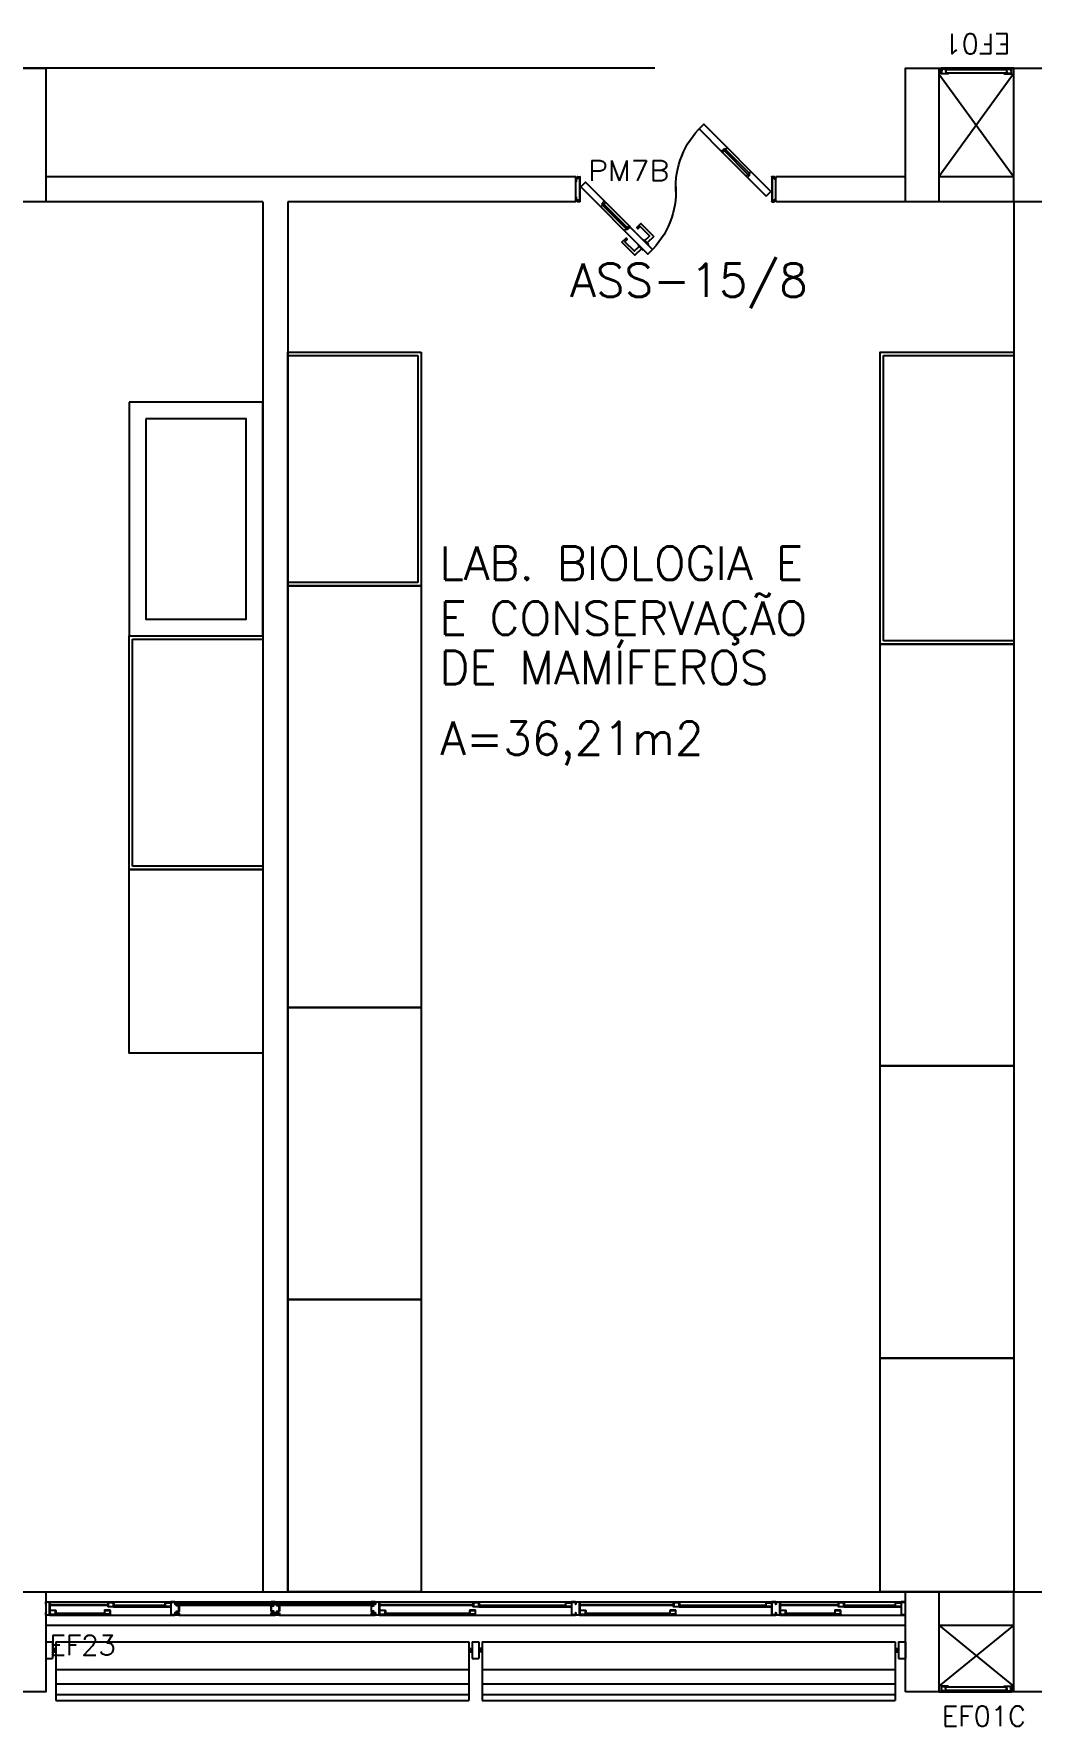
# Model space of a CAD drawing. Header units: millimetres. Extents: x 2046 to 2564, y 885 to 1120.
# Drawn here: x 2235.64 to 2241.61, y 921.45 to 931.58 of the extents above; entities that cross this region are included whole.
import ezdxf

# ---------------------------------------------------------------- set-up
doc = ezdxf.new("R2010")
doc.units = ezdxf.units.MM
doc.header["$LTSCALE"] = 10
doc.linetypes.add('HIDDEN', pattern=[0.375, 0.25, -0.125])
for name, color, linetype in [('AR-ALV', 2, 'Continuous'), ('AR-ALV-V', 2, 'Continuous'), ('AR-BANCADAS', 1, 'Continuous'), ('AR-BRISES', 2, 'Continuous'), ('AR-ESQ', 1, 'Continuous'), ('AR-ESTC', 3, 'Continuous'), ('AR-PEITORIL', 1, 'Continuous'), ('AR-PORTA', 1, 'Continuous'), ('AR-PROJ', 1, 'HIDDEN'), ('AR-SHAFT', 1, 'Continuous'), ('BC- VISTA', 1, 'Continuous'), ('BR-LINHAS', 1, 'Continuous'), ('BR-MONTANTE', 242, 'Continuous'), ('BR-PAINEL', 1, 'Continuous'), ('BR-SUPORTE', 1, 'Continuous'), ('DT-ESQ-CHAPA DOBRADA-V', 2, 'Continuous'), ('DT-ESQ-MARCO-V', 1, 'Continuous'), ('DT-ESQ-PERFIL CADEIRA-C', 2, 'Continuous'), ('DT-ESQ-PERFIL CADEIRA-V', 1, 'Continuous'), ('DT-ESQ-PERFIL U-C', 2, 'Continuous'), ('DT-ESQ-PERFIL U-V', 1, 'Continuous'), ('DT-ESQ-VENEZIANA-C', 1, 'Continuous'), ('DT-ESQ-VENEZIANA-V', 1, 'Continuous'), ('DT-ESQ-VIDRO-C', 2, 'Continuous'), ('DT-TXTESQ', 2, 'Continuous'), ('DT-TXTMOD', 1, 'Continuous'), ('ENDEREÇO', 2, 'Continuous'), ('maçaneta', 1, 'Continuous'), ('mov', 1, 'Continuous'), ('PM-PERFIL U-C', 2, 'Continuous'), ('PM-TXT', 2, 'Continuous'), ('PM-VIDRO', 2, 'Continuous'), ('pm1', 2, 'Continuous'), ('pm2', 1, 'Continuous'), ('TEXTO', 2, 'Continuous'), ('Área', 2, 'Continuous')]:
    doc.layers.add(name, color=color, linetype=linetype)
doc.styles.add('S10', font='simplex.shx', dxfattribs={"height": 0.1})
doc.styles.add('S12', font='simplex.shx', dxfattribs={"width": 1.1, "height": 0.12})
doc.styles.add('UNB-100', font='simplex.shx', dxfattribs={"height": 0.2})
doc.styles.add('UNB1-100', font='simplex.shx', dxfattribs={"height": 0.2})

# ---------------------------------------------------------------- blocks, each defined once
blk = doc.blocks.new('BR-MODULO1')
at = {"layer": 'BR-LINHAS'}
for p, q in [((0.06, -0.265), (2.535, -0.265)), ((2.615, -0.265), (5.09, -0.265)), ((0.06, -0.352), (2.535, -0.352)), ((2.615, -0.352), (5.09, -0.352)), ((0.06, -0.415), (2.535, -0.415)), ((2.615, -0.415), (5.09, -0.415))]:
    blk.add_line(p, q, dxfattribs=at)
at = {"layer": 'BR-MONTANTE'}
for p, q in [((0, -0.1), (0, -0.2)), ((0, -0.1), (0.04, -0.1)), ((0.04, -0.1), (0.04, -0.2)), ((2.555, -0.1), (2.595, -0.1)), ((2.555, -0.1), (2.555, -0.2)), ((2.595, -0.1), (2.595, -0.2)), ((5.11, -0.1), (5.11, -0.2)), ((5.11, -0.1), (5.15, -0.1)), ((5.15, -0.1), (5.15, -0.2)), ((0, -0.2), (0.04, -0.2)), ((2.555, -0.2), (2.595, -0.2)), ((5.11, -0.2), (5.15, -0.2))]:
    blk.add_line(p, q, dxfattribs=at)
at = {"layer": 'BR-PAINEL'}
for p, q in [((0.06, -0.1), (2.535, -0.1)), ((0.06, -0.1), (0.06, -0.45)), ((2.535, -0.1), (2.535, -0.45)), ((2.615, -0.1), (2.615, -0.45)), ((2.615, -0.1), (5.09, -0.1)), ((5.09, -0.1), (5.09, -0.45)), ((0.06, -0.45), (2.535, -0.45)), ((2.615, -0.45), (5.09, -0.45))]:
    blk.add_line(p, q, dxfattribs=at)
at = {"layer": 'BR-SUPORTE'}
for p, q in [((0.04, -0.14), (0.06, -0.14)), ((0.04, -0.16), (0.06, -0.16)), ((0.05, -0.14), (0.05, -0.16)), ((2.535, -0.14), (2.555, -0.14)), ((2.535, -0.16), (2.555, -0.16)), ((2.545, -0.14), (2.545, -0.16)), ((2.615, -0.14), (2.595, -0.14)), ((2.615, -0.16), (2.595, -0.16)), ((2.605, -0.14), (2.605, -0.16)), ((5.09, -0.14), (5.11, -0.14)), ((5.09, -0.16), (5.11, -0.16)), ((5.1, -0.14), (5.1, -0.16))]:
    blk.add_line(p, q, dxfattribs=at)
blk = doc.blocks.new('BCP05')
at = {"layer": 'BC- VISTA'}
for p, q in [((0, -0.02), (0.78, -0.02)), ((0.78, -0.02), (0.78, -1.73)), ((0.78, -1.73), (0, -1.73))]:
    blk.add_line(p, q, dxfattribs=at)
blk.add_lwpolyline([(0.8, 0), (0.8, -1.75), (0, -1.75), (0, 0)], close=True, dxfattribs=at)
blk = doc.blocks.new('BCP03')
at = {"layer": 'BC- VISTA'}
for p, q in [((0, -0.02), (0.78, -0.02)), ((0.78, -0.02), (0.78, -1.38)), ((0.78, -1.38), (0, -1.38))]:
    blk.add_line(p, q, dxfattribs=at)
blk.add_lwpolyline([(0.8, 0), (0.8, -1.4), (0, -1.4), (0, 0)], close=True, dxfattribs=at)
blk = doc.blocks.new('BCP13')
at = {"layer": 'BC- VISTA'}
blk.add_lwpolyline([(0.8, 0), (0.8, -1.4), (0, -1.4), (0, 0)], close=True, dxfattribs=at)
blk = doc.blocks.new('BCP16')
at = {"layer": 'BC- VISTA'}
blk.add_lwpolyline([(0.8, 0), (0.8, -1.75), (0, -1.75), (0, 0)], close=True, dxfattribs=at)
blk = doc.blocks.new('BCP19')
at = {"layer": 'BC- VISTA'}
blk.add_lwpolyline([(0.8, 0), (0.8, -2.525), (0, -2.525), (0, 0)], close=True, dxfattribs=at)
blk = doc.blocks.new('BCP02')
at = {"layer": 'BC- VISTA'}
for p, q in [((0, -0.02), (0.78, -0.02)), ((0.78, -0.02), (0.78, -1.38)), ((0.78, -1.38), (0, -1.38))]:
    blk.add_line(p, q, dxfattribs=at)
blk.add_lwpolyline([(0.8, 0), (0.8, -1.4), (0, -1.4), (0, 0)], close=True, dxfattribs=at)
blk = doc.blocks.new('BCP08')
at = {"layer": 'BC- VISTA'}
blk.add_lwpolyline([(0.8, 0), (0.8, -1.1), (0, -1.1), (0, 0)], close=True, dxfattribs=at)
blk = doc.blocks.new('EF23-P')
at = {"layer": 'DT-ESQ-CHAPA DOBRADA-V', "ltscale": 0.1}
for p, q in [((0.025, -0.077), (0.374, -0.077)), ((0.025, -0.08), (0.374, -0.08)), ((2, -0.077), (2.561, -0.077)), ((2, -0.08), (2.561, -0.08)), ((3.2, -0.077), (3.761, -0.077)), ((3.2, -0.08), (3.761, -0.08)), ((4.4, -0.077), (4.749, -0.077)), ((4.4, -0.08), (4.749, -0.08))]:
    blk.add_line(p, q, dxfattribs=at)
at = {"layer": 'DT-ESQ-MARCO-V', "ltscale": 0.1}
for p, q in [((0.798, -0.06), (1.351, -0.06)), ((1.398, -0.06), (1.951, -0.06)), ((0.798, -0.14), (1.351, -0.14)), ((1.398, -0.14), (1.951, -0.14))]:
    blk.add_line(p, q, dxfattribs=at)
at = {"layer": 'DT-ESQ-PERFIL CADEIRA-C', "ltscale": 0.1}
for p, q in [((0.376, -0.088), (0.422, -0.088)), ((0.75, -0.088), (0.702, -0.088)), ((2.563, -0.088), (2.61, -0.088)), ((3.15, -0.088), (3.101, -0.088)), ((3.763, -0.088), (3.81, -0.088)), ((4.35, -0.088), (4.301, -0.088)), ((4.751, -0.088), (4.797, -0.088)), ((5.125, -0.088), (5.076, -0.088)), ((0.025, -0.134), (0.073, -0.134)), ((0.385, -0.134), (0.339, -0.134)), ((2, -0.134), (2.048, -0.134)), ((2.573, -0.134), (2.526, -0.134)), ((3.2, -0.134), (3.248, -0.134)), ((3.773, -0.134), (3.726, -0.134)), ((4.4, -0.134), (4.448, -0.134)), ((4.76, -0.134), (4.714, -0.134))]:
    blk.add_line(p, q, dxfattribs=at)
for points in [[(0.422, -0.087, -1), (0.422, -0.09), (0.376, -0.09, -0.414214), (0.374, -0.088), (0.374, -0.067, -0.414214), (0.376, -0.065), (0.407, -0.065, -0.414214), (0.409, -0.067), (0.409, -0.087)], [(0.409, -0.088, -0.198913), (0.408, -0.088, -0.198913), (0.407, -0.087), (0.407, -0.067, 0.414214), (0.407, -0.067), (0.376, -0.067, 0.414214), (0.375, -0.067), (0.375, -0.088, 0.414214), (0.376, -0.088)], [(0.702, -0.09), (0.75, -0.09), (0.75, -0.088), (0.715, -0.088, 0.198912), (0.716, -0.088, 0.198913), (0.716, -0.087), (0.716, -0.067, -0.414214), (0.717, -0.067), (0.75, -0.067), (0.75, -0.065), (0.716, -0.065, 0.414214), (0.715, -0.067), (0.715, -0.078), (0.715, -0.08), (0.715, -0.087), (0.702, -0.087, 1)], [(2.61, -0.087, -1), (2.61, -0.09), (2.563, -0.09, -0.414214), (2.561, -0.088), (2.561, -0.067, -0.414214), (2.563, -0.065), (2.595, -0.065, -0.414214), (2.596, -0.067), (2.596, -0.087)], [(2.596, -0.088, -0.198913), (2.595, -0.088, -0.198913), (2.595, -0.087), (2.595, -0.067, 0.414214), (2.594, -0.067), (2.563, -0.067, 0.414214), (2.563, -0.067), (2.563, -0.088, 0.414214), (2.563, -0.088)], [(3.101, -0.09), (3.15, -0.09), (3.15, -0.088), (3.115, -0.088, 0.198912), (3.116, -0.088, 0.198913), (3.116, -0.087), (3.116, -0.067, -0.414214), (3.117, -0.067), (3.15, -0.067), (3.15, -0.065), (3.116, -0.065, 0.414214), (3.115, -0.067), (3.115, -0.078), (3.115, -0.08), (3.115, -0.087), (3.101, -0.087, 1)], [(3.81, -0.087, -1), (3.81, -0.09), (3.763, -0.09, -0.414214), (3.761, -0.088), (3.761, -0.067, -0.414214), (3.763, -0.065), (3.795, -0.065, -0.414214), (3.796, -0.067), (3.796, -0.087)], [(3.796, -0.088, -0.198913), (3.795, -0.088, -0.198913), (3.795, -0.087), (3.795, -0.067, 0.414214), (3.794, -0.067), (3.763, -0.067, 0.414214), (3.763, -0.067), (3.763, -0.088, 0.414214), (3.763, -0.088)], [(4.301, -0.09), (4.35, -0.09), (4.35, -0.088), (4.315, -0.088, 0.198912), (4.316, -0.088, 0.198913), (4.316, -0.087), (4.316, -0.067, -0.414214), (4.317, -0.067), (4.35, -0.067), (4.35, -0.065), (4.316, -0.065, 0.414214), (4.315, -0.067), (4.315, -0.078), (4.315, -0.08), (4.315, -0.087), (4.301, -0.087, 1)], [(4.797, -0.087, -1), (4.797, -0.09), (4.751, -0.09, -0.414214), (4.749, -0.088), (4.749, -0.067, -0.414214), (4.751, -0.065), (4.782, -0.065, -0.414214), (4.784, -0.067), (4.784, -0.087)], [(4.784, -0.088, -0.198913), (4.783, -0.088, -0.198913), (4.782, -0.087), (4.782, -0.067, 0.414214), (4.782, -0.067), (4.751, -0.067, 0.414214), (4.75, -0.067), (4.75, -0.088, 0.414214), (4.751, -0.088)], [(5.076, -0.09), (5.125, -0.09), (5.125, -0.088), (5.09, -0.088, 0.198912), (5.091, -0.088, 0.198913), (5.091, -0.087), (5.091, -0.067, -0.414214), (5.092, -0.067), (5.125, -0.067), (5.125, -0.065), (5.091, -0.065, 0.414214), (5.09, -0.067), (5.09, -0.078), (5.09, -0.08), (5.09, -0.087), (5.076, -0.087, 1)], [(0.073, -0.135), (0.025, -0.135), (0.025, -0.134), (0.06, -0.134, -0.198912), (0.059, -0.133, -0.198913), (0.058, -0.132), (0.058, -0.112, 0.414214), (0.058, -0.112), (0.025, -0.112), (0.025, -0.11), (0.058, -0.11, -0.414214), (0.06, -0.112), (0.06, -0.124), (0.06, -0.125), (0.06, -0.132), (0.073, -0.132, -1)], [(0.339, -0.132, 1), (0.339, -0.135), (0.385, -0.135, 0.414214), (0.387, -0.133), (0.387, -0.112, 0.414214), (0.385, -0.11), (0.354, -0.11, 0.414214), (0.352, -0.112), (0.352, -0.132)], [(0.352, -0.134, 0.198913), (0.354, -0.133, 0.198913), (0.354, -0.132), (0.354, -0.112, -0.414214), (0.354, -0.112), (0.385, -0.112, -0.414214), (0.386, -0.112), (0.386, -0.133, -0.414214), (0.385, -0.134)], [(2.048, -0.135), (2, -0.135), (2, -0.134), (2.035, -0.134, -0.198912), (2.034, -0.133, -0.198913), (2.033, -0.132), (2.033, -0.112, 0.414214), (2.033, -0.112), (2, -0.112), (2, -0.11), (2.033, -0.11, -0.414214), (2.035, -0.112), (2.035, -0.124), (2.035, -0.125), (2.035, -0.132), (2.048, -0.132, -1)], [(2.526, -0.132, 1), (2.526, -0.135), (2.573, -0.135, 0.414214), (2.575, -0.133), (2.575, -0.112, 0.414214), (2.573, -0.11), (2.541, -0.11, 0.414214), (2.54, -0.112), (2.54, -0.132)], [(2.54, -0.134, 0.198913), (2.541, -0.133, 0.198913), (2.541, -0.132), (2.541, -0.112, -0.414214), (2.542, -0.112), (2.573, -0.112, -0.414214), (2.573, -0.112), (2.573, -0.133, -0.414214), (2.573, -0.134)], [(3.248, -0.135), (3.2, -0.135), (3.2, -0.134), (3.235, -0.134, -0.198912), (3.234, -0.133, -0.198913), (3.233, -0.132), (3.233, -0.112, 0.414214), (3.233, -0.112), (3.2, -0.112), (3.2, -0.11), (3.233, -0.11, -0.414214), (3.235, -0.112), (3.235, -0.124), (3.235, -0.125), (3.235, -0.132), (3.248, -0.132, -1)], [(3.726, -0.132, 1), (3.726, -0.135), (3.773, -0.135, 0.414214), (3.775, -0.133), (3.775, -0.112, 0.414214), (3.773, -0.11), (3.741, -0.11, 0.414214), (3.74, -0.112), (3.74, -0.132)], [(3.74, -0.134, 0.198913), (3.741, -0.133, 0.198913), (3.741, -0.132), (3.741, -0.112, -0.414214), (3.742, -0.112), (3.773, -0.112, -0.414214), (3.773, -0.112), (3.773, -0.133, -0.414214), (3.773, -0.134)], [(4.448, -0.135), (4.4, -0.135), (4.4, -0.134), (4.435, -0.134, -0.198912), (4.434, -0.133, -0.198913), (4.433, -0.132), (4.433, -0.112, 0.414214), (4.433, -0.112), (4.4, -0.112), (4.4, -0.11), (4.433, -0.11, -0.414214), (4.435, -0.112), (4.435, -0.124), (4.435, -0.125), (4.435, -0.132), (4.448, -0.132, -1)], [(4.714, -0.132, 1), (4.714, -0.135), (4.76, -0.135, 0.414214), (4.762, -0.133), (4.762, -0.112, 0.414214), (4.76, -0.11), (4.729, -0.11, 0.414214), (4.727, -0.112), (4.727, -0.132)], [(4.727, -0.134, 0.198913), (4.729, -0.133, 0.198913), (4.729, -0.132), (4.729, -0.112, -0.414214), (4.729, -0.112), (4.76, -0.112, -0.414214), (4.761, -0.112), (4.761, -0.133, -0.414214), (4.76, -0.134)]]:
    blk.add_lwpolyline(points, format="xyb", close=True, dxfattribs=at)
at = {"layer": 'DT-ESQ-PERFIL CADEIRA-V', "ltscale": 0.1}
for p, q in [((0.407, -0.09), (0.702, -0.09)), ((2.595, -0.09), (3.101, -0.09)), ((3.795, -0.09), (4.301, -0.09)), ((4.782, -0.09), (5.076, -0.09)), ((0.073, -0.135), (0.339, -0.135)), ((2.048, -0.135), (2.526, -0.135)), ((3.248, -0.135), (3.726, -0.135)), ((4.448, -0.135), (4.714, -0.135))]:
    blk.add_line(p, q, dxfattribs=at)
at = {"layer": 'DT-ESQ-PERFIL U-C', "ltscale": 0.1}
for points in [[(0, -0.062, -0.414214), (0.001, -0.06), (0.023, -0.06, -0.414214), (0.025, -0.062), (0.025, -0.138, -0.414214), (0.023, -0.14), (0.001, -0.14, -0.414214), (0, -0.138), (0, -0.125), (0.001, -0.125), (0.001, -0.138, 0.414214), (0.002, -0.138), (0.023, -0.138, 0.414214), (0.023, -0.138), (0.023, -0.062, 0.414214), (0.023, -0.062), (0.002, -0.062, 0.414214), (0.001, -0.062), (0.001, -0.075), (0, -0.075)], [(0.775, -0.062, 0.414214), (0.773, -0.06), (0.751, -0.06, 0.414214), (0.75, -0.062), (0.75, -0.138, 0.414214), (0.751, -0.14), (0.773, -0.14, 0.414214), (0.775, -0.138), (0.775, -0.125), (0.773, -0.125), (0.773, -0.138, -0.414214), (0.773, -0.138), (0.752, -0.138, -0.414214), (0.751, -0.138), (0.751, -0.062, -0.414214), (0.752, -0.062), (0.773, -0.062, -0.414214), (0.773, -0.062), (0.773, -0.075), (0.775, -0.075)], [(0.8, -0.129), (0.8, -0.138, -0.414214), (0.798, -0.14), (0.776, -0.14, -0.414214), (0.775, -0.138), (0.775, -0.125), (0.776, -0.125), (0.776, -0.138, 0.414214), (0.777, -0.138), (0.798, -0.138, 0.414214), (0.798, -0.138), (0.798, -0.129), (0.785, -0.129, -0.414214), (0.784, -0.127), (0.784, -0.117, -0.414214), (0.785, -0.116), (0.798, -0.116), (0.798, -0.084), (0.785, -0.084, -0.414214), (0.784, -0.083), (0.784, -0.073, -0.414214), (0.785, -0.071), (0.798, -0.071), (0.798, -0.062, 0.414214), (0.798, -0.062), (0.777, -0.062, 0.414214), (0.776, -0.062), (0.776, -0.075), (0.775, -0.075), (0.775, -0.062, -0.414214), (0.776, -0.06), (0.798, -0.06, -0.414214), (0.8, -0.062), (0.8, -0.071, -0.414214), (0.798, -0.073), (0.785, -0.073), (0.785, -0.083), (0.798, -0.083), (0.798, -0.083, -0.414214), (0.8, -0.084), (0.8, -0.116, -0.414214), (0.798, -0.117), (0.798, -0.117), (0.785, -0.117), (0.785, -0.127), (0.798, -0.127, -0.414214)], [(1.35, -0.129), (1.35, -0.138, 0.414214), (1.351, -0.14), (1.373, -0.14, 0.414214), (1.375, -0.138), (1.375, -0.125), (1.373, -0.125), (1.373, -0.138, -0.414214), (1.373, -0.138), (1.352, -0.138, -0.414214), (1.351, -0.138), (1.351, -0.129), (1.364, -0.129, 0.414214), (1.366, -0.127), (1.366, -0.117, 0.414214), (1.364, -0.116), (1.351, -0.116), (1.351, -0.084), (1.364, -0.084, 0.414214), (1.366, -0.083), (1.366, -0.073, 0.414214), (1.364, -0.071), (1.351, -0.071), (1.351, -0.062, -0.414214), (1.352, -0.062), (1.373, -0.062, -0.414214), (1.373, -0.062), (1.373, -0.075), (1.375, -0.075), (1.375, -0.062, 0.414214), (1.373, -0.06), (1.351, -0.06, 0.414214), (1.35, -0.062), (1.35, -0.071, 0.414214), (1.351, -0.073), (1.364, -0.073), (1.364, -0.083), (1.351, -0.083), (1.351, -0.083, 0.414214), (1.35, -0.084), (1.35, -0.116, 0.414214), (1.351, -0.117), (1.351, -0.117), (1.364, -0.117), (1.364, -0.127), (1.351, -0.127, 0.414214)], [(1.4, -0.129), (1.4, -0.138, -0.414214), (1.398, -0.14), (1.376, -0.14, -0.414214), (1.375, -0.138), (1.375, -0.125), (1.376, -0.125), (1.376, -0.138, 0.414214), (1.377, -0.138), (1.398, -0.138, 0.414214), (1.398, -0.138), (1.398, -0.129), (1.385, -0.129, -0.414214), (1.384, -0.127), (1.384, -0.117, -0.414214), (1.385, -0.116), (1.398, -0.116), (1.398, -0.084), (1.385, -0.084, -0.414214), (1.384, -0.083), (1.384, -0.073, -0.414214), (1.385, -0.071), (1.398, -0.071), (1.398, -0.062, 0.414214), (1.398, -0.062), (1.377, -0.062, 0.414214), (1.376, -0.062), (1.376, -0.075), (1.375, -0.075), (1.375, -0.062, -0.414214), (1.376, -0.06), (1.398, -0.06, -0.414214), (1.4, -0.062), (1.4, -0.071, -0.414214), (1.398, -0.073), (1.385, -0.073), (1.385, -0.083), (1.398, -0.083), (1.398, -0.083, -0.414214), (1.4, -0.084), (1.4, -0.116, -0.414214), (1.398, -0.117), (1.398, -0.117), (1.385, -0.117), (1.385, -0.127), (1.398, -0.127, -0.414214)], [(1.95, -0.129), (1.95, -0.138, 0.414214), (1.951, -0.14), (1.973, -0.14, 0.414214), (1.975, -0.138), (1.975, -0.125), (1.973, -0.125), (1.973, -0.138, -0.414214), (1.973, -0.138), (1.952, -0.138, -0.414214), (1.951, -0.138), (1.951, -0.129), (1.964, -0.129, 0.414214), (1.966, -0.127), (1.966, -0.117, 0.414214), (1.964, -0.116), (1.951, -0.116), (1.951, -0.084), (1.964, -0.084, 0.414214), (1.966, -0.083), (1.966, -0.073, 0.414214), (1.964, -0.071), (1.951, -0.071), (1.951, -0.062, -0.414214), (1.952, -0.062), (1.973, -0.062, -0.414214), (1.973, -0.062), (1.973, -0.075), (1.975, -0.075), (1.975, -0.062, 0.414214), (1.973, -0.06), (1.951, -0.06, 0.414214), (1.95, -0.062), (1.95, -0.071, 0.414214), (1.951, -0.073), (1.964, -0.073), (1.964, -0.083), (1.951, -0.083), (1.951, -0.083, 0.414214), (1.95, -0.084), (1.95, -0.116, 0.414214), (1.951, -0.117), (1.951, -0.117), (1.964, -0.117), (1.964, -0.127), (1.951, -0.127, 0.414214)], [(1.975, -0.062, -0.414214), (1.976, -0.06), (1.998, -0.06, -0.414214), (2, -0.062), (2, -0.138, -0.414214), (1.998, -0.14), (1.976, -0.14, -0.414214), (1.975, -0.138), (1.975, -0.125), (1.976, -0.125), (1.976, -0.138, 0.414214), (1.977, -0.138), (1.998, -0.138, 0.414214), (1.998, -0.138), (1.998, -0.062, 0.414214), (1.998, -0.062), (1.977, -0.062, 0.414214), (1.976, -0.062), (1.976, -0.075), (1.975, -0.075)], [(3.175, -0.062, 0.414214), (3.173, -0.06), (3.151, -0.06, 0.414214), (3.15, -0.062), (3.15, -0.138, 0.414214), (3.151, -0.14), (3.173, -0.14, 0.414214), (3.175, -0.138), (3.175, -0.125), (3.173, -0.125), (3.173, -0.138, -0.414214), (3.173, -0.138), (3.152, -0.138, -0.414214), (3.151, -0.138), (3.151, -0.062, -0.414214), (3.152, -0.062), (3.173, -0.062, -0.414214), (3.173, -0.062), (3.173, -0.075), (3.175, -0.075)], [(3.175, -0.062, -0.414214), (3.176, -0.06), (3.198, -0.06, -0.414214), (3.2, -0.062), (3.2, -0.138, -0.414214), (3.198, -0.14), (3.176, -0.14, -0.414214), (3.175, -0.138), (3.175, -0.125), (3.176, -0.125), (3.176, -0.138, 0.414214), (3.177, -0.138), (3.198, -0.138, 0.414214), (3.198, -0.138), (3.198, -0.062, 0.414214), (3.198, -0.062), (3.177, -0.062, 0.414214), (3.176, -0.062), (3.176, -0.075), (3.175, -0.075)], [(4.375, -0.062, 0.414214), (4.373, -0.06), (4.351, -0.06, 0.414214), (4.35, -0.062), (4.35, -0.138, 0.414214), (4.351, -0.14), (4.373, -0.14, 0.414214), (4.375, -0.138), (4.375, -0.125), (4.373, -0.125), (4.373, -0.138, -0.414214), (4.373, -0.138), (4.352, -0.138, -0.414214), (4.351, -0.138), (4.351, -0.062, -0.414214), (4.352, -0.062), (4.373, -0.062, -0.414214), (4.373, -0.062), (4.373, -0.075), (4.375, -0.075)], [(4.375, -0.062, -0.414214), (4.376, -0.06), (4.398, -0.06, -0.414214), (4.4, -0.062), (4.4, -0.138, -0.414214), (4.398, -0.14), (4.376, -0.14, -0.414214), (4.375, -0.138), (4.375, -0.125), (4.376, -0.125), (4.376, -0.138, 0.414214), (4.377, -0.138), (4.398, -0.138, 0.414214), (4.398, -0.138), (4.398, -0.062, 0.414214), (4.398, -0.062), (4.377, -0.062, 0.414214), (4.376, -0.062), (4.376, -0.075), (4.375, -0.075)], [(5.15, -0.062, 0.414214), (5.148, -0.06), (5.126, -0.06, 0.414214), (5.125, -0.062), (5.125, -0.138, 0.414214), (5.126, -0.14), (5.148, -0.14, 0.414214), (5.15, -0.138), (5.15, -0.125), (5.148, -0.125), (5.148, -0.138, -0.414214), (5.148, -0.138), (5.127, -0.138, -0.414214), (5.126, -0.138), (5.126, -0.062, -0.414214), (5.127, -0.062), (5.148, -0.062, -0.414214), (5.148, -0.062), (5.148, -0.075), (5.15, -0.075)]]:
    blk.add_lwpolyline(points, format="xyb", close=True, dxfattribs=at)
at = {"layer": 'DT-ESQ-PERFIL U-V', "ltscale": 0.1}
for p, q in [((0.023, -0.06), (0.751, -0.06)), ((1.998, -0.06), (3.151, -0.06)), ((3.198, -0.06), (4.351, -0.06)), ((4.398, -0.06), (5.126, -0.06)), ((0.023, -0.14), (0.751, -0.14)), ((1.998, -0.14), (3.151, -0.14)), ((3.198, -0.14), (4.351, -0.14)), ((4.398, -0.14), (5.126, -0.14))]:
    blk.add_line(p, q, dxfattribs=at)
at = {"layer": 'DT-ESQ-VIDRO-C', "ltscale": 0.1}
for points in [[(0.712, -0.085), (0.712, -0.082), (0.411, -0.082), (0.411, -0.085)], [(1.363, -0.081), (1.363, -0.075), (0.787, -0.075), (0.787, -0.081)], [(1.962, -0.081), (1.962, -0.075), (1.387, -0.075), (1.387, -0.081)], [(3.112, -0.085), (3.112, -0.082), (2.599, -0.082), (2.599, -0.085)], [(4.312, -0.085), (4.312, -0.082), (3.799, -0.082), (3.799, -0.085)], [(5.087, -0.085), (5.087, -0.082), (4.786, -0.082), (4.786, -0.085)], [(0.063, -0.13), (0.063, -0.127), (0.349, -0.127), (0.349, -0.13)], [(2.038, -0.13), (2.038, -0.127), (2.537, -0.127), (2.537, -0.13)], [(3.238, -0.13), (3.238, -0.127), (3.737, -0.127), (3.737, -0.13)], [(4.438, -0.13), (4.438, -0.127), (4.724, -0.127), (4.724, -0.13)]]:
    blk.add_lwpolyline(points, close=True, dxfattribs=at)
at = {"layer": 'DT-TXTESQ', "ltscale": 0.1, "style": 'S12'}
blk.add_text('EF23', height=0.12, dxfattribs=at).set_placement((0.023, -0.38))
at = {"layer": 'DT-TXTMOD', "ltscale": 0.1, "style": 'S10', "flags": 3}
for tag, p in [('M01', (0.025, -0.28)), ('M02', (0.325, -0.28)), ('M03', (0.627, -0.28)), ('M04', (0.929, -0.28)), ('M05', (1.231, -0.28)), ('M06', (1.532, -0.28)), ('M07', (1.834, -0.28)), ('M08', (2.136, -0.28)), ('M09', (2.438, -0.28)), ('M10', (2.739, -0.28)), ('M11', (3.041, -0.28)), ('M12', (3.343, -0.28)), ('M13', (3.645, -0.28)), ('M14', (3.946, -0.28)), ('M15', (4.248, -0.28)), ('M16', (4.55, -0.28)), ('M17', (4.852, -0.28))]:
    blk.add_attdef(tag, p, '', height=0.1, dxfattribs=at)
blk = doc.blocks.new('EF01-P')
at = {"layer": 'DT-ESQ-PERFIL CADEIRA-C', "ltscale": 0.1}
for points in [[(0.01, 0.002), (0.01, 0.003), (0.002, 0.003, 1), (0.002, 0), (0.015, 0, 0.414214), (0.016, 0.002), (0.016, 0.033), (0.043, 0.033)], [(0.043, 0.006), (0.018, 0.006), (0.018, 0.016), (0.016, 0.016), (0.016, 0.006, 0.414214), (0.018, 0.005), (0.043, 0.005), (0.056, 0.005, 1), (0.056, 0.008), (0.043, 0.008), (0.043, 0.02), (0.043, 0.032), (0.056, 0.032, 1), (0.056, 0.035), (0.043, 0.035), (0.016, 0.035, 0.414214), (0.015, 0.033), (0.015, 0.002), (0.002, 0.002)], [(0.041, 0.02), (0.041, 0.032, -0.414214), (0.043, 0.033), (0.056, 0.033)], [(0.041, 0.02), (0.041, 0.008, 0.414214), (0.043, 0.006), (0.056, 0.006)], [(0.407, 0.006), (0.432, 0.006), (0.432, 0.016), (0.433, 0.016), (0.433, 0.006, -0.414214), (0.432, 0.005), (0.407, 0.005), (0.394, 0.005, -1), (0.394, 0.008), (0.407, 0.008), (0.407, 0.02), (0.407, 0.032), (0.394, 0.032, -1), (0.394, 0.035), (0.407, 0.035), (0.433, 0.035, -0.414214), (0.435, 0.033), (0.435, 0.002), (0.448, 0.002)], [(0.408, 0.02), (0.408, 0.032, 0.414214), (0.407, 0.033), (0.394, 0.033)], [(0.408, 0.02), (0.408, 0.008, -0.414214), (0.407, 0.006), (0.394, 0.006)], [(0.44, 0.002), (0.44, 0.003), (0.448, 0.003, -1), (0.448, 0), (0.435, 0, -0.414214), (0.433, 0.002), (0.433, 0.033), (0.407, 0.033)]]:
    blk.add_lwpolyline(points, format="xyb", dxfattribs=at)
at = {"layer": 'DT-ESQ-PERFIL CADEIRA-V', "ltscale": 0.1}
blk.add_line((0.015, 0), (0.435, 0), dxfattribs=at)
at = {"layer": 'DT-ESQ-VENEZIANA-C', "ltscale": 0.1}
for p, q in [((0.043, 0.011), (0.407, 0.011)), ((0.043, 0.009), (0.407, 0.009))]:
    blk.add_line(p, q, dxfattribs=at)
at = {"layer": 'DT-ESQ-VENEZIANA-V', "ltscale": 0.1}
blk.add_line((0.043, 0.031), (0.407, 0.031), dxfattribs=at)
at = {"layer": 'DT-TXTESQ', "ltscale": 0.1, "style": 'S12'}
blk.add_text('EF01', height=0.12, dxfattribs=at).set_placement((0.019, -0.205))
at = {"layer": 'DT-TXTMOD', "ltscale": 0.1, "style": 'S10', "flags": 3}
blk.add_attdef('EF01', (0.021, -0.14), '', height=0.1, dxfattribs=at)
blk = doc.blocks.new('PM7B')
at = {"layer": 'maçaneta'}
for points in [[(0.732, -0.208), (0.771, -0.247), (0.785, -0.233), (0.758, -0.206, -0.414214), (0.758, -0.204), (0.813, -0.148), (0.827, -0.162), (0.834, -0.155), (0.81, -0.13)], [(0.806, -0.282), (0.845, -0.321), (0.923, -0.243), (0.898, -0.219), (0.891, -0.226), (0.905, -0.24), (0.849, -0.295, -0.414214), (0.847, -0.295), (0.82, -0.268)], [(0.845, -0.321), (0.806, -0.282), (0.82, -0.268), (0.847, -0.295, 0.414214), (0.849, -0.295), (0.905, -0.24), (0.891, -0.226), (0.898, -0.219), (0.923, -0.243)]]:
    blk.add_lwpolyline(points, format="xyb", close=True, dxfattribs=at)
for points in [[(0.792, -0.226), (0.764, -0.254), (0.767, -0.258), (0.795, -0.229)], [(0.792, -0.226), (0.764, -0.254), (0.767, -0.258), (0.795, -0.229)], [(0.827, -0.261), (0.799, -0.289), (0.795, -0.286), (0.824, -0.258)], [(0.827, -0.261), (0.799, -0.289), (0.795, -0.286), (0.824, -0.258)]]:
    blk.add_lwpolyline(points, close=True, dxfattribs=at)
at = {"layer": 'mov'}
for centre, start, end in [((0.099, 0.089), 356.8029, 46.3992), ((1.101, 0.061), 176.8029, 226.3992)]:
    blk.add_arc(centre, 0.501, start, end, dxfattribs=at)
at = {"layer": 'PM-PERFIL U-C'}
for p, q in [((0, 0.12), (0, 0.139)), ((0.002, 0.12), (0, 0.12)), ((0.001, 0.14), (0.01, 0.14)), ((0.01, 0.138), (0.002, 0.138)), ((0.002, 0.138), (0.002, 0.12)), ((0.01, 0.14), (0.01, 0.149)), ((0.011, 0.15), (0.023, 0.15)), ((0.023, 0.148), (0.012, 0.148)), ((0.012, 0.148), (0.012, 0.14)), ((0.023, 0.148), (0.023, 0.002)), ((0.025, 0.149), (0.025, 0.001)), ((1.175, 0.149), (1.175, 0.001)), ((1.188, 0.15), (1.176, 0.15)), ((1.177, 0.148), (1.188, 0.148)), ((1.177, 0.148), (1.177, 0.002)), ((1.188, 0.148), (1.188, 0.14)), ((1.189, 0.138), (1.198, 0.138)), ((1.19, 0.14), (1.19, 0.149)), ((1.198, 0.14), (1.19, 0.14)), ((1.198, 0.138), (1.198, 0.12)), ((1.198, 0.12), (1.2, 0.12)), ((1.2, 0.12), (1.2, 0.139)), ((0, 0.011), (0, 0.03)), ((0, 0.03), (0.002, 0.03)), ((0.01, 0.01), (0.001, 0.01)), ((0.002, 0.03), (0.002, 0.012)), ((0.002, 0.012), (0.01, 0.012)), ((0.01, 0.001), (0.01, 0.01)), ((0.023, 0), (0.011, 0)), ((0.012, 0.01), (0.012, 0.002)), ((0.012, 0.002), (0.023, 0.002)), ((1.188, 0.002), (1.177, 0.002)), ((1.176, 0), (1.188, 0)), ((1.188, 0.01), (1.188, 0.002)), ((1.198, 0.012), (1.189, 0.012)), ((1.19, 0.01), (1.198, 0.01)), ((1.19, 0.001), (1.19, 0.01)), ((1.198, 0.03), (1.198, 0.012)), ((1.2, 0.03), (1.198, 0.03)), ((1.2, 0.011), (1.2, 0.03))]:
    blk.add_line(p, q, dxfattribs=at)
for centre, start, end in [((0.001, 0.139), 90, 180), ((0.011, 0.149), 90, 180), ((0.01, 0.14), 270, 0), ((0.023, 0.149), 0, 90), ((1.176, 0.149), 90, 180), ((1.188, 0.149), 0, 90), ((1.189, 0.14), 180, 270), ((1.198, 0.139), 0, 90), ((0.001, 0.011), 180, 270), ((0.01, 0.01), 0, 90), ((0.011, 0.001), 180, 270), ((0.023, 0.001), 269.9386, 0), ((1.176, 0.001), 180, 270.0614), ((1.189, 0.01), 90, 180), ((1.188, 0.001), 270, 0), ((1.198, 0.011), 270, 0)]:
    blk.add_arc(centre, 0.0015, start, end, dxfattribs=at)
at = {"layer": 'PM-VIDRO'}
for p, q in [((0.161, 0.171), (0.302, 0.312)), ((0.309, 0.305), (0.168, 0.164)), ((0.891, -0.155), (1.032, -0.014)), ((1.039, -0.021), (0.898, -0.162))]:
    blk.add_line(p, q, dxfattribs=at)
at = {"layer": 'pm1'}
for p, q in [((0.302, 0.312), (0.291, 0.323)), ((0.302, 0.312), (0.309, 0.319)), ((0.327, 0.302), (0.309, 0.319)), ((0.316, 0.312), (0.309, 0.305)), ((0.32, 0.294), (0.309, 0.305)), ((0.327, 0.302), (0.32, 0.294)), ((0.03, 0.061), (0.15, 0.181)), ((0.178, 0.153), (0.058, 0.033)), ((0.15, 0.181), (0.161, 0.171)), ((0.154, 0.164), (0.161, 0.171)), ((0.171, 0.146), (0.154, 0.164)), ((0.168, 0.164), (0.161, 0.157)), ((0.168, 0.164), (0.178, 0.153)), ((0.178, 0.153), (0.171, 0.146)), ((0.058, 0.033), (0.03, 0.061)), ((1.022, -0.003), (1.029, 0.004)), ((1.029, 0.004), (1.046, -0.014)), ((1.032, -0.014), (1.039, -0.007)), ((1.046, -0.014), (1.039, -0.021)), ((0.873, -0.152), (0.88, -0.144)), ((0.873, -0.152), (0.891, -0.169)), ((0.88, -0.144), (0.891, -0.155)), ((0.884, -0.162), (0.891, -0.155)), ((0.898, -0.162), (0.891, -0.169)), ((0.898, -0.162), (0.909, -0.173))]:
    blk.add_line(p, q, dxfattribs=at)
for points in [[(0.291, 0.323), (0.433, 0.464), (0.461, 0.436), (0.32, 0.294)], [(1.032, -0.014), (1.022, -0.003), (1.142, 0.117), (1.17, 0.089), (1.05, -0.031), (1.039, -0.021)], [(0.909, -0.173), (0.767, -0.314), (0.739, -0.286), (0.873, -0.152)]]:
    blk.add_lwpolyline(points, dxfattribs=at)
at = {"layer": 'pm2'}
for p, q in [((0.15, 0.181), (0.291, 0.323)), ((0.32, 0.294), (0.178, 0.153)), ((0.88, -0.144), (1.022, -0.003)), ((1.05, -0.031), (0.909, -0.173))]:
    blk.add_line(p, q, dxfattribs=at)
at = {"layer": 'PM-TXT', "style": 'S12', "width": 1.1}
blk.add_attdef('PM', (0.149, -0.008), '', height=0.12, dxfattribs=at)
blk = doc.blocks.new('EF01C-P')
at = {"layer": 'DT-ESQ-PERFIL CADEIRA-C', "ltscale": 0.1}
for points in [[(0.01, 0.002), (0.01, 0.003), (0.002, 0.003, 1), (0.002, 0), (0.015, 0, 0.414214), (0.016, 0.002), (0.016, 0.033), (0.043, 0.033)], [(0.043, 0.006), (0.018, 0.006), (0.018, 0.016), (0.016, 0.016), (0.016, 0.006, 0.414214), (0.018, 0.005), (0.043, 0.005), (0.056, 0.005, 1), (0.056, 0.008), (0.043, 0.008), (0.043, 0.02), (0.043, 0.032), (0.056, 0.032, 1), (0.056, 0.035), (0.043, 0.035), (0.016, 0.035, 0.414214), (0.015, 0.033), (0.015, 0.002), (0.002, 0.002)], [(0.041, 0.02), (0.041, 0.032, -0.414214), (0.043, 0.033), (0.056, 0.033)], [(0.041, 0.02), (0.041, 0.008, 0.414214), (0.043, 0.006), (0.056, 0.006)], [(0.407, 0.006), (0.432, 0.006), (0.432, 0.016), (0.433, 0.016), (0.433, 0.006, -0.414214), (0.432, 0.005), (0.407, 0.005), (0.394, 0.005, -1), (0.394, 0.008), (0.407, 0.008), (0.407, 0.02), (0.407, 0.032), (0.394, 0.032, -1), (0.394, 0.035), (0.407, 0.035), (0.433, 0.035, -0.414214), (0.435, 0.033), (0.435, 0.002), (0.448, 0.002)], [(0.409, 0.02), (0.409, 0.032, 0.414214), (0.407, 0.033), (0.394, 0.033)], [(0.409, 0.02), (0.409, 0.008, -0.414214), (0.407, 0.006), (0.394, 0.006)], [(0.44, 0.002), (0.44, 0.003), (0.448, 0.003, -1), (0.448, 0), (0.435, 0, -0.414214), (0.433, 0.002), (0.433, 0.033), (0.407, 0.033)]]:
    blk.add_lwpolyline(points, format="xyb", dxfattribs=at)
at = {"layer": 'DT-ESQ-PERFIL CADEIRA-V', "ltscale": 0.1}
blk.add_line((0.015, 0), (0.435, 0), dxfattribs=at)
at = {"layer": 'DT-ESQ-VENEZIANA-C', "ltscale": 0.1}
for p, q in [((0.043, 0.011), (0.407, 0.011)), ((0.043, 0.009), (0.407, 0.009))]:
    blk.add_line(p, q, dxfattribs=at)
at = {"layer": 'DT-ESQ-VENEZIANA-V', "ltscale": 0.1}
blk.add_line((0.043, 0.031), (0.407, 0.031), dxfattribs=at)
at = {"layer": 'DT-TXTESQ', "ltscale": 0.1, "style": 'S12'}
blk.add_text('EF01C', height=0.12, dxfattribs=at).set_placement((0.019, -0.205))
at = {"layer": 'DT-TXTMOD', "ltscale": 0.1, "style": 'S10', "flags": 3}
blk.add_attdef('EF01C', (0.021, -0.14), '', height=0.1, dxfattribs=at)

msp = doc.modelspace()

# ---------------------------------------------------------------- linework, layer by layer
at = {"layer": 'AR-ALV'}
for p, q in [((2238.263, 930.727), (2235.711, 930.727)), ((2237.311, 930.727), (2235.913, 930.727)), ((2237.911, 930.727), (2237.461, 930.727)), ((2238.886, 930.727), (2238.061, 930.727)), ((2238.886, 930.577), (2238.886, 930.727)), ((2240.086, 930.577), (2240.086, 930.727)), ((2240.861, 930.727), (2240.086, 930.727)), ((2241.511, 930.727), (2241.061, 930.727)), ((2237.011, 930.577), (2235.711, 930.577)), ((2237.011, 930.577), (2237.011, 922.252)), ((2237.161, 930.577), (2237.161, 922.252)), ((2238.886, 930.577), (2237.161, 930.577)), ((2241.511, 930.577), (2240.086, 930.577)), ((2241.511, 930.577), (2241.511, 922.252)), ((2237.011, 922.252), (2237.161, 922.252)), ((2241.061, 922.252), (2241.511, 922.252)), ((2241.061, 922.052), (2241.511, 922.052))]:
    msp.add_line(p, q, dxfattribs=at)
at = {"layer": 'AR-ALV-V'}
for points in [[(2236.211, 929.377), (2236.211, 927.977), (2237.011, 927.977), (2237.011, 929.377)], [(2236.311, 929.277), (2236.311, 928.077), (2236.911, 928.077), (2236.911, 929.277)]]:
    msp.add_lwpolyline(points, close=True, dxfattribs=at)
at = {"layer": 'AR-ESTC'}
for points in [[(2235.511, 930.577), (2235.511, 931.377), (2235.711, 931.377), (2235.711, 930.577)], [(2240.861, 930.577), (2240.861, 931.377), (2241.061, 931.377), (2241.061, 930.577)], [(2241.511, 930.577), (2241.511, 931.377), (2241.711, 931.377), (2241.711, 930.577)], [(2235.511, 921.652), (2235.511, 922.252), (2235.711, 922.252), (2235.711, 921.652)], [(2240.861, 921.652), (2240.861, 922.252), (2241.061, 922.252), (2241.061, 921.652)], [(2241.511, 921.652), (2241.511, 922.252), (2241.711, 922.252), (2241.711, 921.652)]]:
    msp.add_lwpolyline(points, close=True, dxfattribs=at)
at = {"layer": 'AR-PEITORIL'}
for p, q in [((2235.711, 922.252), (2240.861, 922.252)), ((2235.711, 922.052), (2240.861, 922.052))]:
    msp.add_line(p, q, dxfattribs=at)
at = {"layer": 'AR-PROJ', "ltscale": 2.5}
msp.add_line((2276.861, 931.377), (2229.711, 931.377), dxfattribs=at)
at = {"layer": 'AR-SHAFT'}
for p, q in [((2241.509, 931.342), (2241.061, 930.727)), ((2241.062, 931.342), (2241.511, 930.727)), ((2241.061, 922.052), (2241.509, 921.687)), ((2241.511, 922.052), (2241.062, 921.687))]:
    msp.add_line(p, q, dxfattribs=at)

# ---------------------------------------------------------------- block references
at = {"layer": 'AR-BANCADAS'}
for name, p in [('BCP03', (2237.161, 929.677)), ('BCP19', (2237.161, 928.277)), ('BCP19', (2240.711, 927.927)), ('BCP08', (2236.211, 926.577)), ('BCP16', (2237.161, 925.752)), ('BCP16', (2240.711, 925.402)), ('BCP16', (2237.161, 924.002)), ('BCP13', (2240.711, 923.652))]:
    msp.add_blockref(name, p, dxfattribs=at)
at = {"layer": 'AR-BANCADAS', "rotation": 180}
for name, p in [('BCP05', (2241.511, 927.927)), ('BCP02', (2237.011, 926.577))]:
    msp.add_blockref(name, p, dxfattribs=at)
at = {"layer": 'AR-BRISES'}
msp.add_blockref('BR-MODULO1', (2235.711, 922.052), dxfattribs=at)
at = {"layer": 'AR-ESQ', "rotation": 180}
msp.add_blockref('EF01-P', (2241.511, 931.377), dxfattribs=at)
at = {"layer": 'AR-ESQ'}
for name, p in [('EF23-P', (2235.711, 922.252)), ('EF01C-P', (2241.061, 921.652))]:
    msp.add_blockref(name, p, dxfattribs=at)
at = {"layer": 'AR-PORTA'}
ref = msp.add_blockref('PM7B', (2240.086, 930.577), dxfattribs=dict(at, xscale=-1))
ref.add_attrib('PM', 'PM7B', (2238.96, 930.703), dxfattribs={"layer": 'PM-TXT', "height": 0.12, "style": 'S12', "width": 1.1})

# ---------------------------------------------------------------- texts
at = {"layer": 'ENDEREÇO', "style": 'UNB1-100'}
msp.add_text('ASS-15/8', height=0.2, dxfattribs=at).set_placement((2238.853, 930.007))
at = {"layer": 'TEXTO', "style": 'UNB-100'}
for s, p in [('LAB. BIOLOGIA E', (2238.07, 928.312)), ('E CONSERVAÇÃO', (2238.07, 927.983)), ('DE MAMÍFEROS', (2238.07, 927.687))]:
    msp.add_text(s, height=0.2, dxfattribs=at).set_placement(p)
at = {"layer": 'Área', "style": 'UNB-100'}
msp.add_text('A=36,21m2', height=0.2, dxfattribs=at).set_placement((2238.075, 927.264))

doc.saveas('drawing.dxf')
